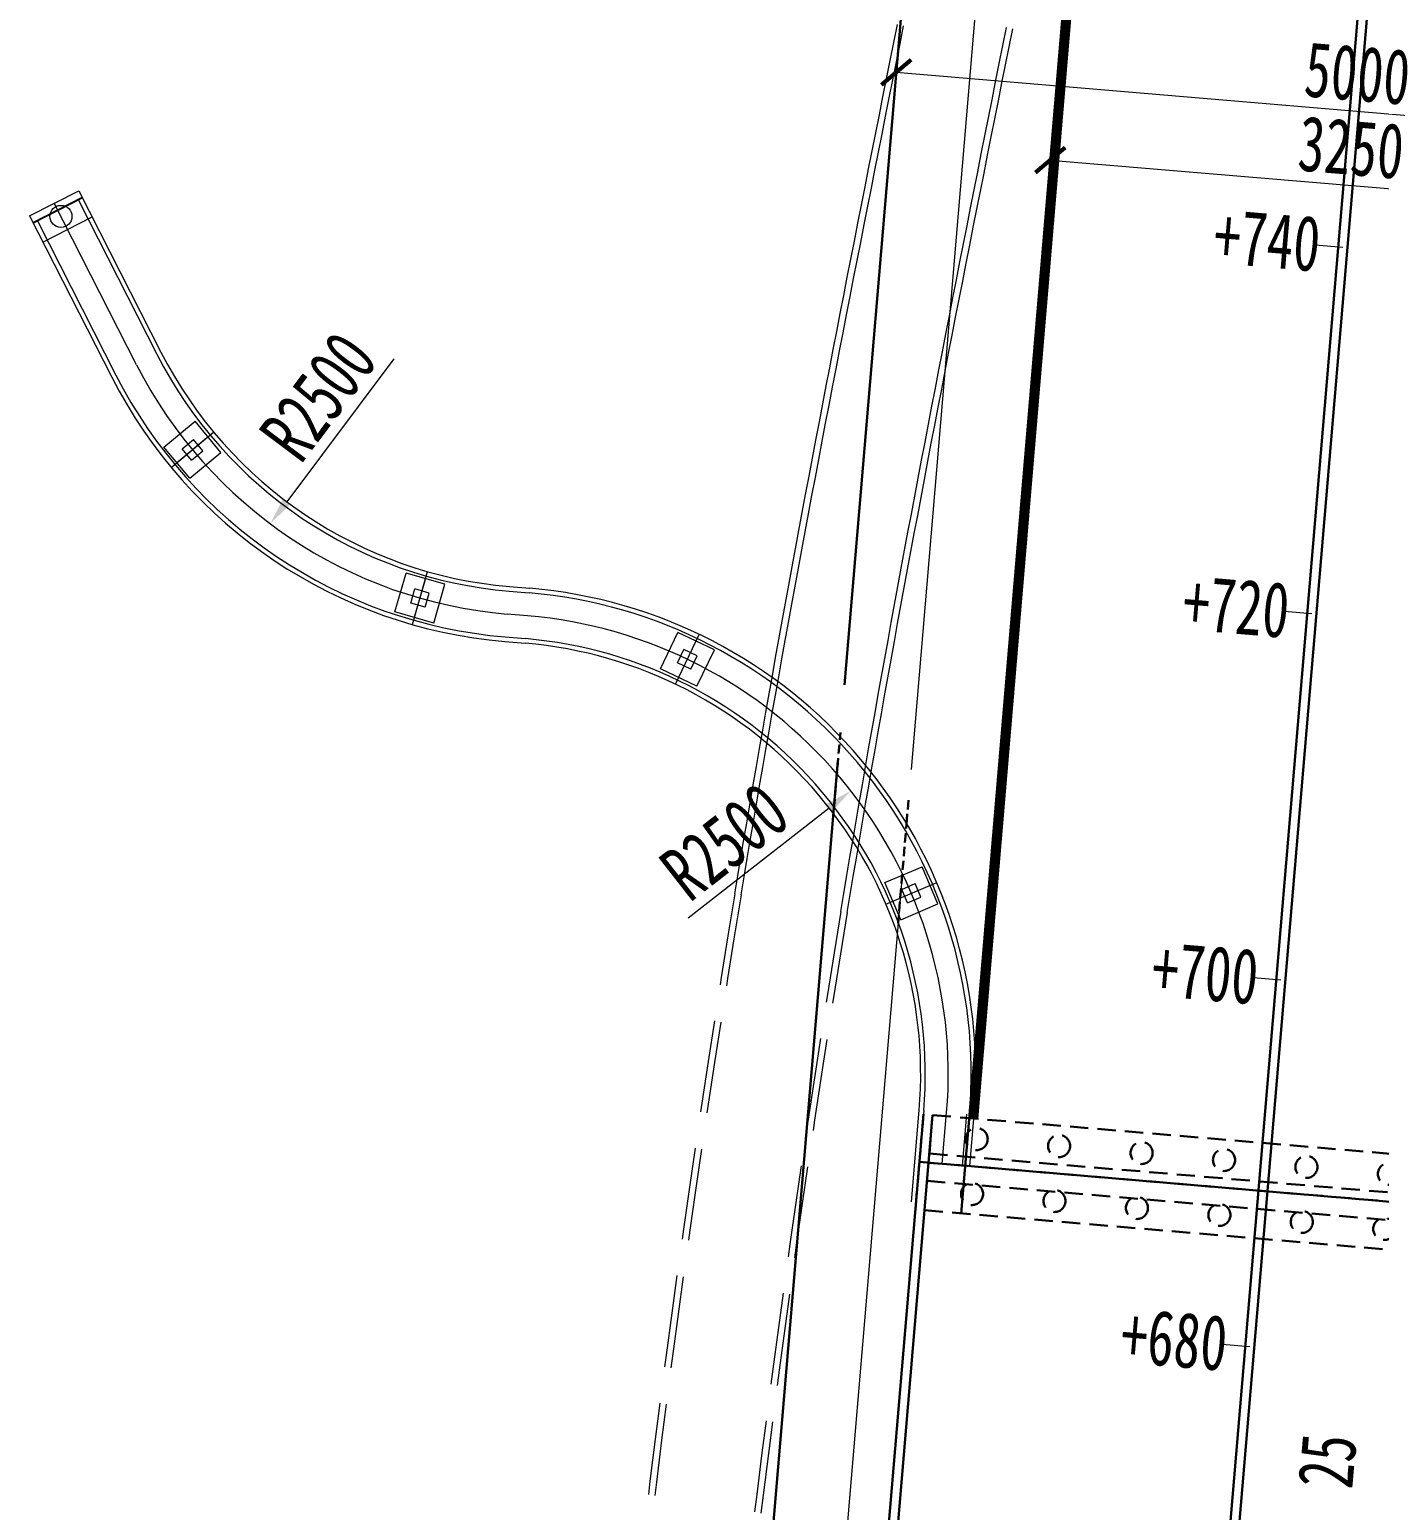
# Model space of a CAD drawing. Extents: x 0 to 531375, y 0 to 4335249.
# Drawn here: x 497963.1 to 498036.5, y 4327242.6 to 4327323.1 of the extents above; entities that cross this region are included whole.
import ezdxf

# ---------------------------------------------------------------- set-up
doc = ezdxf.new("R2010")
doc.units = 0
doc.header["$PDMODE"] = 1
for name, pattern in [('( Dashed )', [0.75, 0.5, -0.25]), ('CENTERX2', [4, 2.5, -0.5, 0.5, -0.5]), ('DASH', [0.35, 0.25, -0.1]), ('DASHED2', [9.524999999999999, 6.349999999999999, -3.174999999999999]), ('HIDDEN', [0.375, 0.25, -0.125])]:
    doc.linetypes.add(name, pattern=pattern)
doc.layers.get('0').update_dxf_attribs({"lineweight": 15})
doc.layers.get('Defpoints').update_dxf_attribs({"color": 8, "lineweight": 15})
for name, color, linetype, lineweight in [('0-挡土墙标注', 150, 'Continuous', 15), ('1_道路中线', 7, 'Continuous', 15), ('_平面辅助线', 7, 'Continuous', 15), ('中心线', 2, 'CENTERX2', 15), ('地铁', 4, 'Continuous', 15), ('坡道桥', 2, 'Continuous', 15), ('标注', 3, 'Continuous', 15), ('虚线', 6, 'HIDDEN', 15), ('道路偏置线', 3, 'Continuous', 30)]:
    doc.layers.add(name, color=color, linetype=linetype, lineweight=lineweight)
doc.styles.add('EICAD', font='仿宋_GB2312.TTF', dxfattribs={"width": 0.7070000000000001, "height": 3})
doc.styles.get("Standard").update_dxf_attribs({"font": '', "width": 0.7})
doc.styles.get('Standard').set_extended_font_data('仿宋_GB2312')
doc.dimstyles.new('ISO-25', dxfattribs={"dimscale": 0, "dimtxt": 3, "dimasz": 1.5, "dimexe": 1.25, "dimexo": 0.625, "dimtad": 1, "dimlfac": 100, "dimdsep": 46, "dimtxsty": 'Standard', "dimblk": 'ARCHTICK', "dimcen": 2.5, "dimclrd": 256, "dimclrt": 256, "dimadec": 0, "dimazin": 0, "dimtfac": 1, "dimtmove": 0, "dimatfit": 3, "dimfxl": 3.5, "dimfxlon": 1, "dimlwd": -1, "dimlwe": -1, "dimarcsym": 0})

# ---------------------------------------------------------------- blocks, each defined once
blk = doc.blocks.new('_ArchTick')
at = {"color": 0, "linetype": 'ByBlock', "const_width": 0.15}
blk.add_lwpolyline([(-0.5, -0.5), (0.5, 0.5)], dxfattribs=at)
blk = doc.blocks.new('*D23')
at = {"layer": '_平面辅助线', "color": 0}
for p, q in [((498010.2709955784, 4327321.411975394), (498010.3236833175, 4327322.034750639)), ((498060.093014947, 4327317.196956285), (498060.145702686, 4327317.819731531))]:
    blk.add_line(p, q, dxfattribs=at)
at = {"layer": '_平面辅助线'}
blk.add_line((498010.2183078398, 4327320.789200155), (498060.0403272083, 4327316.574181046), dxfattribs=at)
at = {"layer": 'Defpoints', "color": 0}
for p in [(498010.2183078395, 4327320.789200152), (498060.0403272081, 4327316.574181044), (498060.0403272083, 4327316.574181046)]:
    blk.add_point(p, dxfattribs=at)
at = {"layer": '_平面辅助线', "xscale": 1.5, "yscale": 1.5, "zscale": 1.5}
for p, rotation in [((498010.2183078398, 4327320.789200155), 175.1642046745974), ((498060.0403272083, 4327316.574181046), 355.1642046745973)]:
    blk.add_blockref('_ArchTick', p, dxfattribs=dict(at, rotation=rotation))
at = {"layer": '_平面辅助线', "insert": (498035.3023041866, 4327320.726413206), "char_height": 3, "attachment_point": 5, "rotation": 355.1642046745974}
blk.add_mtext('5000', dxfattribs=at)
blk = doc.blocks.new('桥台')
at = {"layer": '虚线', "linetype": '( Dashed )', "lineweight": 30, "ltscale": 2}
for p, q in [((-18.90245334267024, -1.010111568467919, 3.51490613e-08), (-18.46409135589563, 4.171378445857211, 1.99084972e-08)), ((18.90242317057985, 1.010114119363237, 1.96154094e-08), (-18.46409135589561, 4.171378445857206, 3.51490613e-08)), ((-18.14290196456385, 2.036703441319593, 1.96154094e-08), (-17.96587116220915, 4.129228254837276, 1.96154094e-08)), ((18.72539236822857, -1.082410694114217, 2.77105336e-08), (-18.64112215824691, 2.078853632379754, 3.51490612e-08)), ((-18.68327234918148, 1.580633439893609), (18.6832421771565, -1.580630888225431)), ((18.68324217719255, -1.580630887799325, 2.77105335e-08), (-18.68327234928293, 1.580633438694645, 3.51490613e-08)), ((18.22717217454551, -1.040260503054065, 1.96154094e-08), (18.40420297689339, 1.052264310383167, 1.96154094e-08)), ((18.46406118380525, -4.171375894961892, 1.96154094e-08), (18.90242317057985, 1.010114119363237, 1.96154094e-08)), ((18.59894179512051, -2.577071275169542, 2.77105335e-08), (-18.76757273135497, 0.5841930513244284, 3.51490613e-08)), ((18.46406118380525, -4.171375894961892, 1.96154094e-08), (-18.90245334267023, -1.010111568467919, 3.51490613e-08))]:
    blk.add_line(p, q, dxfattribs=at)
for centre, radius in [((-15.56750061405441, 2.822392874329594, 2.73822354e-08), 0.6000000000000001), ((-11.08351887082507, 2.443041155000053, 2.73822354e-08), 0.6000000000000001), ((-6.599537127602972, 2.063689435717484, 2.73822354e-08), 0.6000000000000001), ((-2.115555384497283, 1.684337716434918, 2.73822354e-08), 0.6000000000000001), ((2.368426358668676, 1.304985997110748, 2.73822354e-08), 0.6), ((6.852408101768233, 0.9256342777556908, 2.73822354e-08), 0.6), ((11.33638984498255, 0.5462825583810788, 2.73822354e-08), 0.6), ((-15.82040176027196, -0.1669282891219546, 2.73822354e-08), 0.6000000000000001), ((-11.33642001704262, -0.5462800084514957, 2.73822354e-08), 0.6000000000000001), ((15.82037158821188, 0.1669308390515556, 2.73822354e-08), 0.6), ((-6.852438273800084, -0.9256317274924833, 2.73822354e-08), 0.6000000000000001), ((-2.368456530672305, -1.304983446513913, 2.73822354e-08), 0.6000000000000001), ((2.115525212271238, -1.684335165819266, 2.73822354e-08), 0.6), ((6.599506955348702, -2.06368688543546, 2.73822354e-08), 0.6), ((11.08348869854258, -2.443038605051653, 2.73822354e-08), 0.6), ((15.56747044177191, -2.822390324381176, 2.73822354e-08), 0.6)]:
    blk.add_circle(centre, radius, dxfattribs=at)
blk = doc.blocks.new('天津2000地铁')
at = {"layer": '地铁', "linetype": 'DASH', "ltscale": 20}
for p, q in [((6.697198218898847, 85.12097927276045), (6.893320343166123, 86.10213354229927)), ((7.040421236364637, 85.05243760440499), (7.236530891910662, 86.03352946601807)), ((12.62983946007443, 84.95546514168382), (12.82592136756284, 85.93560649175198)), ((12.97305000183405, 84.88686103094369), (13.16912099148612, 85.86694778408854)), ((6.501240705663802, 84.13972026854755), (6.697198218898847, 85.12097927276045)), ((6.844477736914996, 84.07124881166965), (7.040421236364637, 85.05243760440499)), ((12.43392572720768, 83.97535389941186), (12.62983946007443, 84.95546514168382)), ((12.77714873576769, 83.90681218728422), (12.97305000183405, 84.88686103094369)), ((6.305470140418037, 83.15835210680963), (6.501240705663802, 84.13972026854755)), ((6.64872272562934, 83.08995866589247), (6.844477736914996, 84.07124881166965)), ((12.23820242745569, 82.99526834581049), (12.43392572720768, 83.97535389941186)), ((12.58143944770563, 82.92679683398454), (12.77714873576769, 83.90681218728422)), ((6.109908867452758, 82.1768703777343), (6.305470140418037, 83.15835210680963)), ((6.453178541560191, 82.10856275819242), (6.64872272562934, 83.08995866589247)), ((12.04269181785639, 82.01520407386124), (12.23820242745569, 82.99526834581049)), ((5.914579238917212, 81.19527068547904), (6.109908867452758, 82.1768703777343)), ((12.38594438979635, 81.9468105668202), (12.58143944770563, 82.92679683398454)), ((6.257867530977817, 81.12705669458954), (6.453178541560191, 82.10856275819242)), ((11.84741615387611, 81.03515669237821), (12.04269181785639, 82.01520407386124)), ((12.19068581220926, 80.96684899460524), (12.38594438979635, 81.9468105668202)), ((5.719503615051508, 80.2135486518964), (5.914579238917212, 81.19527068547904)), ((6.062812047719488, 80.1454360978678), (6.257867530977817, 81.12705669458954)), ((11.65239768981701, 80.05512182507663), (11.84741615387611, 81.03515669237821)), ((11.99568596342578, 79.98690774105489), (12.19068581220926, 80.96684899460524)), ((5.524704364186618, 79.23169991374016), (5.719503615051508, 80.2135486518964)), ((5.868034453247672, 79.16369660571218), (6.062812047719488, 80.1454360978678)), ((11.45765867910813, 79.07509511336684), (11.65239768981701, 80.05512182507663)), ((11.8009670904139, 79.0069824513048), (11.99568596342578, 79.98690774105489)), ((5.33020386355929, 78.2497201282531), (5.524704364186618, 79.23169991374016)), ((5.673557117290328, 78.1818338772282), (5.868034453247672, 79.16369660571218)), ((11.26322137459647, 78.09507221728562), (11.45765867910813, 79.07509511336684)), ((11.6065514391521, 78.02706878539175), (11.8009670904139, 79.0069824513048)), ((5.13602449913742, 77.26760497223586), (5.33020386355929, 78.2497201282531)), ((5.479402417840902, 77.19984359014781), (5.673557117290328, 78.1818338772282)), ((11.06910802895436, 77.11504881922157), (11.26322137459647, 78.09507221728562)), ((11.41246125480393, 77.04716242663562), (11.6065514391521, 78.02706878539175)), ((4.942188666027503, 76.28535014390945), (5.13602449913742, 77.26760497223586)), ((5.285592741507571, 76.21772144548595), (5.479402417840902, 77.19984359014781)), ((10.87534089456312, 76.13502062112094), (11.06910802895436, 77.11504881922157)), ((11.21871878189267, 76.0672590797767), (11.41246125480393, 77.04716242663562)), ((4.748718768998514, 75.30295136664063), (4.942188666027503, 76.28535014390945)), ((5.092150484037119, 75.23546316754073), (5.285592741507571, 76.21772144548595)), ((10.68194222438615, 75.15498335007578), (10.87534089456312, 76.13502062112094)), ((11.02534626476699, 75.08735447283834), (11.21871878189267, 76.0672590797767)), ((4.555637222423683, 74.3204043880105), (4.748718768998514, 75.30295136664063)), ((4.899098050198517, 74.25306450575592), (5.092150484037119, 75.23546316754073)), ((10.48893427179428, 74.17493275832383), (10.68194222438615, 75.15498335007578)), ((10.83236594783375, 74.10744436085223), (11.02534626476699, 75.08735447283834)), ((4.362966450862586, 73.33770498074591), (4.555637222423683, 74.3204043880105)), ((4.706457854423205, 73.27052123472093), (4.899098050198517, 74.25306450575592)), ((10.29633929114789, 73.19486462511122), (10.48893427179428, 74.17493275832383)), ((10.63980007579084, 73.12752452213317), (10.83236594783375, 74.10744436085223)), ((4.170728889119345, 72.35484894737601), (4.362966450862586, 73.33770498074591)), ((4.514252320805098, 72.28782916069032), (4.706457854423205, 73.27052123472093)), ((10.10417953768046, 72.2147747548297), (10.29633929114789, 73.19486462511122)), ((10.44767089380184, 72.14759076666087), (10.63980007579084, 73.12752452213317)), ((3.978946982591878, 71.37183212023227), (4.170728889119345, 72.35484894737601)), ((4.322503883566241, 71.30498411599545), (4.514252320805098, 72.28782916069032)), ((9.912477268313523, 71.23465898633003), (10.10417953768046, 72.2147747548297)), ((10.25600064807804, 71.16763893328607), (10.44767089380184, 72.14759076666087)), ((3.787643187446518, 70.38865036144851), (3.978946982591878, 71.37183212023227)), ((4.131234987347852, 70.32198196556418), (4.322503883566241, 71.30498411599545)), ((9.721254741423765, 70.2545131854713), (9.912477268313523, 71.23465898633003)), ((10.06481158582028, 70.18766488973051), (10.25600064807804, 71.16763893328607)), ((3.596839971200096, 69.40529956668615), (3.787643187446518, 70.38865036144851)), ((3.940468087152111, 69.33881860785186), (4.131234987347852, 70.32198196556418)), ((9.530534217366947, 69.27433325257152), (9.721254741423765, 70.2545131854713)), ((9.874125955742784, 69.20766454003751), (10.06481158582028, 70.18766488973051)), ((3.406559812661726, 68.42177566513419), (3.596839971200096, 69.40529956668615)), ((3.750225649098865, 68.35548997391015), (3.940468087152111, 69.33881860785186)), ((9.340337958710732, 68.29411512333901), (9.530534217366947, 69.27433325257152)), ((9.683966008131392, 68.22763381991535), (9.874125955742784, 69.20766454003751)), ((3.216825202223844, 67.43807462230325), (3.406559812661726, 68.42177566513419)), ((3.560530150309205, 67.37199203297496), (3.750225649098865, 68.35548997391015)), ((9.150688230583908, 67.31385476607831), (9.340337958710732, 68.29411512333901)), ((9.494353995251004, 67.24756870232522), (9.683966008131392, 68.22763381991535)), ((3.02765864226967, 66.45419244188815), (3.216825202223844, 67.43807462230325)), ((3.371404079196509, 66.38832078874111), (3.560530150309205, 67.37199203297496)), ((8.96160730055999, 66.33354818914086), (9.150688230583908, 67.31385476607831)), ((9.305312171461992, 66.26746519748122), (9.494353995251004, 67.24756870232522)), ((2.839082647347821, 65.47012516390532), (3.02765864226967, 66.45419244188815)), ((3.182869935932103, 65.40447228681296), (3.371404079196509, 66.38832078874111)), ((8.773117439472117, 65.35319143813102), (8.96160730055999, 66.33354818914086)), ((9.116862793685867, 65.28731935378164), (9.305312171461992, 66.26746519748122)), ((2.651119744346942, 64.485868871212), (2.839082647347821, 65.47012516390532)), ((2.994950232561676, 64.4204426119104), (3.182869935932103, 65.40447228681296)), ((8.585240921122022, 64.37278059963137), (8.773117439472117, 65.35319143813102)), ((8.929028121347072, 64.30712725967167), (9.116862793685867, 65.28731935378164)), ((2.463792472844943, 63.50141968671232), (2.651119744346942, 64.485868871212)), ((2.807667493121698, 63.43622788973153), (2.994950232561676, 64.4204426119104)), ((8.398000022920312, 63.39231180213392), (8.585240921122022, 64.37278059963137)), ((8.741830416896846, 63.32688504736871), (8.929028121347072, 64.30712725967167)), ((2.277123385341838, 62.51677377894521), (2.463792472844943, 63.50141968671232)), ((2.62104425416328, 62.4518242906779), (2.807667493121698, 63.43622788973153)), ((8.211417025886476, 62.41178121604026), (8.398000022920312, 63.39231180213392)), ((8.555291945871431, 62.34658889006823), (8.741830416896846, 63.32688504736871)), ((2.091135047434363, 61.53192736022174), (2.277123385341838, 62.51677377894521)), ((2.435103064635768, 61.46722803171724), (2.62104425416328, 62.4518242906779)), ((8.025514214939902, 61.43118505831807), (8.211417025886476, 62.41178121604026)), ((8.369434977241326, 61.36623500660062), (8.555291945871431, 62.34658889006823)), ((1.905850038048811, 60.54687668941914), (2.091135047434363, 61.53192736022174)), ((2.24986648641061, 60.48243537265808), (2.435103064635768, 61.46722803171724)), ((7.840313879190943, 60.45051959250122), (8.025514214939902, 61.43118505831807)), ((8.184281783585902, 60.38581966329366), (8.369434977241326, 61.36623500660062)), ((1.721290949673857, 59.56161807291209), (1.905850038048811, 60.54687668941914)), ((2.065357094455976, 59.49744262546301), (2.24986648641061, 60.48243537265808)), ((7.655838312057313, 59.46978112775832), (7.840313879190943, 60.45051959250122)), ((7.999854641151613, 59.4053391739726), (8.184281783585902, 60.38581966329366)), ((1.537480388593394, 58.57614786736668), (1.721290949673857, 59.56161807291209)), ((1.881597476778551, 58.5122461495921), (2.065357094455976, 59.49744262546301)), ((7.472109811555128, 58.48896602354943), (7.655838312057313, 59.46978112775832)), ((7.816175830492284, 58.4247899018228), (7.999854641151613, 59.4053391739726)), ((1.354440975119359, 57.59046248253435), (1.537480388593394, 58.57614786736668)), ((1.698610235005617, 57.52684235572814), (1.881597476778551, 58.5122461495921)), ((7.289150680589954, 57.50807069242), (7.472109811555128, 58.48896602354943)), ((7.633267636178062, 57.44416826032103), (7.816175830492284, 58.4247899018228)), ((1.172195343708153, 56.60455837845802), (1.354440975119359, 57.59046248253435)), ((1.516417984443251, 56.54122770950197), (1.698610235005617, 57.52684235572814)), ((7.10698322689859, 56.52709159627557), (7.289150680589954, 57.50807069242)), ((7.451152347377501, 56.46347071509808), (7.633267636178062, 57.44416826032103)), ((0.990766143251676, 55.61843206919729), (1.172195343708153, 56.60455837845802)), ((1.335043354134541, 55.55539872869849), (1.516417984443251, 56.54122770950197)), ((6.925629763572942, 55.54602525290102), (7.10698322689859, 56.52709159627557)), ((7.269852257915772, 55.4826937885955), (7.451152347377501, 56.46347071509808)), ((0.8101760371937416, 54.6320801274851), (0.990766143251676, 55.61843206919729)), ((1.154508987267035, 54.56935198791324), (1.335043354134541, 55.55539872869849)), ((6.745112608943599, 54.56486823502928), (6.925629763572942, 55.54602525290102)), ((7.08938966639107, 54.50183405540883), (7.269852257915772, 55.4826937885955)), ((0.630447703821119, 53.64549918100237), (0.8101760371937416, 54.6320801274851)), ((0.9748375411727463, 53.58308411948382), (1.154508987267035, 54.56935198791324)), ((6.565454087045508, 53.58361717127263), (6.745112608943599, 54.56486823502928)), ((6.909786876407452, 53.52088814973831), (7.08938966639107, 54.50183405540883)), ((0.4516038363217377, 52.65868591703474), (0.630447703821119, 53.64549918100237)), ((0.7960516877938062, 52.59659181442112), (0.9748375411727463, 53.58308411948382)), ((6.386676527501549, 52.60226875077932), (6.565454087045508, 53.58361717127263)), ((6.731066196924075, 52.53985276259483), (6.909786876407452, 53.52088814973831)), ((0.2736671430175193, 51.67163708619773), (0.4516038363217377, 52.65868591703474)), ((0.6181741133914329, 51.60987182520329), (0.7960516877938062, 52.59659181442112)), ((6.208802266104612, 51.62081972137094), (6.386676527501549, 52.60226875077932)), ((6.553249942138791, 51.55872464552522), (6.731066196924075, 52.53985276259483)), ((0.0966603475972079, 50.68434949591756), (0.2736671430175193, 51.67163708619773)), ((0.4412275191862137, 50.62292096670717), (0.6181741133914329, 51.60987182520329)), ((6.031853644468355, 50.63926689326763), (6.208802266104612, 51.62081972137094)), ((6.376360431953797, 50.57750061340629), (6.553249942138791, 51.55872464552522)), ((-0.0793938110000454, 49.69682002346963), (0.0966603475972079, 50.68434949591756)), ((0.2652345224632882, 49.63573555834591), (0.4412275191862137, 50.62292096670717)), ((5.855853010667487, 49.65760713815689), (6.031853644468355, 50.63926689326763)), ((6.200419991801027, 49.59617754071951), (6.376360431953797, 50.57750061340629)), ((-0.2541975086205639, 48.71060679014771), (-0.0793938110000454, 49.69682002346963)), ((0.0904620612272993, 48.64969855640082), (0.2652345224632882, 49.63573555834591)), ((5.680853209458292, 48.6760094165802), (5.855853010667487, 49.65760713815689)), ((6.025450953166, 48.61475236993283), (6.200419991801027, 49.59617754071951)), ((-0.4282736691529863, 47.72261942271143), (-0.2541975086205639, 48.71060679014771)), ((-0.0835512969060801, 47.66206763032822), (0.0904620612272993, 48.64969855640082)), ((5.506541014241519, 47.69256915803999), (5.680853209458292, 48.6760094165802)), ((5.85120058414759, 47.6316609242931), (6.025450953166, 48.61475236993283)), ((-0.6013289940892719, 46.73438119329511), (-0.4282736691529863, 47.72261942271143)), ((-0.2565428200177848, 46.67419374361634), (-0.0835512969060801, 47.66206763032822)), ((5.333514550235122, 46.7105394527316), (5.506541014241519, 47.69256915803999)), ((5.67823692242382, 46.64998766034841), (5.85120058414759, 47.6316609242931)), ((-0.7733406768529676, 45.74588928557932), (-0.6013289940892719, 46.73438119329511)), ((5.16152563173091, 45.72839097306132), (5.333514550235122, 46.7105394527316)), ((-0.428489726560656, 45.68607408273964), (-0.2565428200177848, 46.67419374361634)), ((5.506311805744189, 45.66820352338254), (5.67823692242382, 46.64998766034841)), ((-0.9442859058617614, 44.75714089069515), (-0.7733406768529676, 45.74588928557932)), ((-0.599369230272714, 44.69770584348589), (-0.428489726560656, 45.68607408273964)), ((4.990596635849215, 44.74612089432775), (5.16152563173091, 45.72839097306132)), ((5.335447586141526, 44.68630569055676), (5.506311805744189, 45.66820352338254)), ((-1.114141847821883, 43.76813330408185), (-0.9442859058617614, 44.75714089069515)), ((-0.7691585238790141, 43.7090863250196), (-0.599369230272714, 44.69770584348589)), ((4.820749957521911, 43.76372652407735), (4.990596635849215, 44.74612089432775)), ((5.165666633110959, 43.70429147593678), (5.335447586141526, 44.68630569055676)), ((-1.282885656575672, 42.77886387519538), (-1.114141847821883, 43.76813330408185)), ((-0.9378347877645864, 42.72021288145333), (-0.7691585238790141, 43.7090863250196)), ((4.652007993485311, 42.78120521362871), (4.820749957521911, 43.76372652407735)), ((4.99699131748639, 42.72215823456646), (5.165666633110959, 43.70429147593678)), ((-1.45049446215853, 41.78933007456362), (-1.282885656575672, 42.77886387519538)), ((-1.105375179089605, 41.73108298610896), (-0.9378347877645864, 42.72021288145333)), ((4.484393151418772, 41.79855441115797), (4.652007993485311, 42.78120521362871)), ((4.829444020171648, 41.73990341741592), (4.99699131748639, 42.72215823456646)), ((-1.616945389192551, 40.799529382959), (-1.45049446215853, 41.78933007456362)), ((-1.271756850124802, 40.74169412627815), (-1.105375179089605, 41.73108298610896)), ((4.317927838652394, 40.81577159650623), (4.484393151418772, 41.79855441115797)), ((4.663047121721318, 40.75752450898289), (4.829444020171648, 41.73990341741592)), ((-1.782215531391557, 39.8094594469294), (-1.616945389192551, 40.799529382959)), ((-1.43695690552704, 39.75204405374825), (-1.271756850124802, 40.74169412627815)), ((4.152634481375571, 39.83285439573228), (4.317927838652394, 40.81577159650623)), ((4.49782302044332, 39.77501913905144), (4.663047121721318, 40.75752450898289)), ((-1.946279464405961, 38.81912942882627), (-1.782215531391557, 39.8094594469294)), ((-1.600950215302873, 38.76214074809104), (-1.43695690552704, 39.75204405374825)), ((3.988535516022238, 38.84980053082109), (4.152634481375571, 39.83285439573228)), ((4.33379410742782, 38.79238492995501), (4.49782302044332, 39.77501913905144)), ((3.825651182967703, 37.86659774836153), (3.988535516022238, 38.84980053082109)), ((4.170980293012689, 37.80960822477937), (4.33379410742782, 38.79238492995501))]:
    blk.add_line(p, q, dxfattribs=at)
for centre, radius, start, end in [((790.4777046703772, -91.9522936164985), 803.141915054458, 170.629103982159, 173.2609874675508), ((790.4730266180349, -91.95163306280213), 802.7871918761932, 170.6290961338968, 173.2609796192866), ((790.3993704054661, -91.94123254907758), 797.2128251464867, 170.6289721275186, 173.2608556129032), ((790.3946739374377, -91.94056938995888), 796.858083374285, 170.6289641928185, 173.2608476782035)]:
    blk.add_arc(centre, radius, start, end, dxfattribs=at)
blk = doc.blocks.new('左坡道')
at = {"layer": '坡道桥', "color": 2}
for p, q in [((-29.29985274124192, 22.04278990998864, -2.4765655e-09), (-26.62673503358383, 23.40456879045814, -2.4765655e-09)), ((-29.11828222381883, 21.68637421540916, -2.4765655e-09), (-26.44516451616073, 23.04815309587866, -2.4765655e-09)), ((-29.10012517205905, 21.65073264576495, -2.4765655e-09), (-26.42700746440096, 23.01251152623445, -2.4765655e-09)), ((-23.49133162677754, 13.94539551716298), (-27.9632938868599, 22.72367934975773)), ((-28.57357067160774, 20.61712713260204, -2.4765655e-09), (-25.90045296394965, 21.97890601307154, -2.4765655e-09)), ((-21.60102490475401, 8.362094306387007, -2.4765655e-09), (-19.29321273276582, 10.27886319626122, -2.4765655e-09)), ((-21.21638954244554, 8.681555788964031, -2.4765655e-09), (-19.67784809414297, 9.959401716478167, -2.4765655e-09)), ((-8.480153036653062, -0.1912003960460424, -2.4765655e-09), (-7.657722585659939, 2.69386600703001, -2.4765655e-09)), ((-8.343081294791773, 0.2896440047770738, -2.4765655e-09), (-7.794794327346607, 2.213021608069539, -2.4765655e-09)), ((-2.229135615052655, 0.2900123717263341), (-3.3228602730087, 0.3825431521981954)), ((5.825689301942475, -3.431920926086603, -2.4765655e-09), (7.123008596361613, -0.7269324511289597, -2.4765655e-09)), ((17.27520829060813, -15.39181587286293), (20.03416830638889, -14.21362249646336))]:
    blk.add_line(p, q, dxfattribs=at)
at = {"layer": '坡道桥'}
for p, q in [((-26.62673503340921, 23.40456879138947), (-22.15477277385071, 14.62628495600074)), ((-26.64976727357134, 22.89902995247394), (-22.37753258290468, 14.51280338317156)), ((-29.29985274112551, 22.04278990998864), (-24.82789048273116, 13.26450608111918)), ((-28.87736536347075, 21.76421421859414), (-24.6051306736772, 13.37798765394836)), ((-21.99613187974319, 9.463861284777524, -2.4765655e-09), (-20.30373628716916, 10.86949180345982, -2.4765655e-09)), ((-18.89810575637966, 9.17709622066468, -2.4765655e-09), (-20.30373628716916, 10.86949180345982, -2.4765655e-09)), ((-21.01039629569277, 9.372617854736744, -2.4765655e-09), (-20.39497971627861, 9.883756225928664, -2.4765655e-09)), ((-19.8838413413614, 9.268339649774132, -2.4765655e-09), (-20.39497971581295, 9.883756225928664, -2.4765655e-09)), ((-20.59050135035068, 7.771465700119733, -2.4765655e-09), (-21.99613187974319, 9.463861284777524, -2.4765655e-09)), ((-20.49925792170689, 8.757201277650893, -2.4765655e-09), (-21.01039629569277, 9.372617854736744, -2.4765655e-09)), ((-20.59050135035068, 7.771465700119733, -2.4765655e-09), (-18.89810575637966, 9.17709622066468, -2.4765655e-09)), ((-20.49925792124122, 8.757201277650893, -2.4765655e-09), (-19.8838413413614, 9.268339649774132, -2.4765655e-09)), ((-9.428353326162323, 0.4950329503044486, -2.4765655e-09), (-8.82523766212398, 2.610748312436044, -2.4765655e-09)), ((-6.709522295335772, 2.007632662542164, -2.4765655e-09), (-8.825237661949357, 2.610748312436044, -2.4765655e-09)), ((-8.563270725717302, 0.9763146759942172, -2.4765655e-09), (-8.343955938820729, 1.745665717869997, -2.4765655e-09)), ((-7.574604896421077, 1.526350935921072, -2.4765655e-09), (-8.343955938646102, 1.745665717869997, -2.4765655e-09)), ((-7.312637959781567, -0.1080827014520764, -2.4765655e-09), (-6.709522295393982, 2.007632662542164, -2.4765655e-09)), ((-3.217484795546623, 1.628093637526035), (-2.123760136601049, 1.535562856122851)), ((-3.196409699972719, 1.877203734591603), (-2.102685040968935, 1.784672954119741)), ((-7.793919683434068, 0.7569998931139708, -2.4765655e-09), (-8.563270725950133, 0.9763146759942172, -2.4765655e-09)), ((-7.793919683259447, 0.7569998931139708, -2.4765655e-09), (-7.574604896071832, 1.526350935921072, -2.4765655e-09)), ((-7.312637960130813, -0.1080827014520764, -2.4765655e-09), (-9.428353326162323, 0.4950329503044486, -2.4765655e-09)), ((5.00683609774569, -2.595572060905396, -2.4765655e-09), (5.958203580114058, -0.6119138468056918, -2.4765655e-09)), ((7.941861801547929, -1.563281315378844, -2.4765655e-09), (5.958203580346888, -0.6119138468056918, -2.4765655e-09)), ((-3.449310846452135, -1.112117428332567), (-2.355586187564767, -1.204648209735751)), ((-3.428235750994645, -0.8630073312669992), (-2.334511092107277, -0.9555381117388606)), ((5.940707912202924, -2.267115915194153, -2.4765655e-09), (6.286659724079072, -1.545785655267536, -2.4765655e-09)), ((7.007989986275788, -1.89173746202141, -2.4765655e-09), (6.286659724253695, -1.545785655267536, -2.4765655e-09)), ((6.990494318364652, -3.546939531341195, -2.4765655e-09), (7.941861801489721, -1.563281315378844, -2.4765655e-09)), ((6.662038174166808, -2.61306772287935, -2.4765655e-09), (5.940707911970093, -2.267115915194153, -2.4765655e-09)), ((6.662038174341433, -2.61306772287935, -2.4765655e-09), (7.007989986625033, -1.89173746202141, -2.4765655e-09)), ((6.990494318015407, -3.546939531341195, -2.4765655e-09), (5.00683609774569, -2.595572060905396, -2.4765655e-09)), ((17.21106539154425, -14.22310474794358), (19.23430273635313, -13.35909627191722)), ((20.0983112049289, -15.38233362045139, -2.4765655e-09), (19.23430273652775, -13.35909627191722, -2.4765655e-09)), ((18.0750738598872, -16.24634209647775), (17.21106539177708, -14.22310474794358, -2.5356846e-09)), ((18.12973451428115, -14.59195029828697), (18.865457184962, -14.27776539791375, 2.3110037e-09)), ((19.17964208242483, -15.01348807010799, -2.4765655e-09), (18.86545718484558, -14.27776539791375, -2.4765655e-09)), ((18.44391941162757, -15.32767297048122, -2.4765655e-09), (18.12973451416474, -14.59195029828697, -3.8123697e-09)), ((18.44391941139474, -15.32767297048122), (19.17964208225021, -15.01348807010799)), ((18.07507386000361, -16.24634209647775), (20.09831120504532, -15.38233362045139)), ((18.65818006097106, -31.58425637613982), (19.07970393460709, -26.60205629002303)), ((19.32881403138162, -26.62313138507307), (19.09277296107029, -29.4131644750014)), ((21.43439516372746, -29.61127416323871, -2.4765655e-09), (21.67043924197788, -26.82135192863643, -2.4765655e-09)), ((21.819914999709, -26.8338823420927), (21.58387392957229, -29.62391543015838)), ((21.83298402628861, -29.64499052613973), (22.06902509636711, -26.85495743807405))]:
    blk.add_line(p, q, dxfattribs=at)
at = {"layer": '坡道桥', "color": 4}
blk.add_line((20.33831114642089, -29.51853891089559), (20.57435522467131, -26.72861667629331), dxfattribs=at)
at = {"layer": '坡道桥'}
blk.add_circle((-27.60015285317786, 22.01084796153009, -2.4765655e-09), 0.6, dxfattribs=at)
for centre, radius, start, end in [((-1.215350719168782, 25.29355283547193), 23.75, 206.995871420546, 265.1642047904461), ((-1.215350719168782, 25.29355283547193), 23.5, 206.995871420546, 265.1642047904461), ((-1.215350719168782, 25.29355283547193), 26.5, 206.995871420546, 265.1642047904461), ((-1.215350719168782, 25.29355283547193), 26.25, 206.995871420546, 265.1642047904461), ((-4.336645168659742, -24.62099731247872), 26.5, 355.1642047879664, 85.16420479044609), ((-4.336645168659742, -24.62099731247872), 26.25, 355.1642047879664, 85.16420479044609), ((-4.336645168659742, -24.62099731247872), 23.5, 355.1642047879664, 85.16420479044609), ((-4.336645168659742, -24.62099731247872), 23.75, 355.1642047879664, 85.16420479044609)]:
    blk.add_arc(centre, radius, start, end, dxfattribs=at)
at = {"layer": '坡道桥', "color": 2}
for centre, start, end in [((-1.21535071771359, 25.29355283640325), 206.9958712966893, 265.1642046708114), ((-4.336645169067197, -24.62099731247872), 355.1639521319368, 85.16420467413472)]:
    blk.add_arc(centre, 25, start, end, dxfattribs=at)
blk = doc.blocks.new('*D51')
blk.add_line((497982.9005810126, 4327305.212749576), (497977.0684977621, 4327297.437149858))
blk.add_solid([(497976.8685024965, 4327297.58715617), (497977.2684930278, 4327297.287143546), (497976.1684598888, 4327296.237178264)])
at = {"layer": 'Defpoints', "color": 0}
for p in [(497991.1690911117, 4327316.236704832), (497976.1684598888, 4327296.237178264)]:
    blk.add_point(p, dxfattribs=at)
at = {"insert": (497978.7929755622, 4327303.156203542), "char_height": 3, "attachment_point": 5, "rotation": 53.12829401290786}
blk.add_mtext('R2500', dxfattribs=at)
blk = doc.blocks.new('*D52')
blk.add_line((497998.9071977733, 4327274.805624268), (498006.5667314241, 4327280.789326323))
blk.add_solid([(498006.7206375054, 4327280.592316379), (498006.4128253429, 4327280.986336268), (498007.74879109, 4327281.71276281)])
at = {"layer": 'Defpoints', "color": 0}
for p in [(498007.74879109, 4327281.71276281), (497988.0477966589, 4327266.322154685)]:
    blk.add_point(p, dxfattribs=at)
at = {"insert": (498000.8826570124, 4327278.952835973), "char_height": 3, "attachment_point": 5, "rotation": 37.997298871921544}
blk.add_mtext('R2500', dxfattribs=at)
blk = doc.blocks.new('*D66')
at = {"layer": '_平面辅助线', "color": 0}
for p, q in [((498018.6486791662, 4327316.641680046), (498018.7013669055, 4327317.264455293)), ((498051.0329917555, 4327313.901917625), (498051.0856794948, 4327314.524692873))]:
    blk.add_line(p, q, dxfattribs=at)
at = {"layer": '_平面辅助线'}
blk.add_line((498018.5959914278, 4327316.018904809), (498050.9803040171, 4327313.279142388), dxfattribs=at)
at = {"layer": 'Defpoints', "color": 0}
for p in [(498018.5959914274, 4327316.018904804), (498050.9803040167, 4327313.279142383), (498050.9803040171, 4327313.279142388)]:
    blk.add_point(p, dxfattribs=at)
at = {"layer": '_平面辅助线', "xscale": 1.5, "yscale": 1.5, "zscale": 1.5}
for p, rotation in [((498018.5959914278, 4327316.018904809), 175.1642046743927), ((498050.9803040171, 4327313.279142388), 355.1642046743926)]:
    blk.add_blockref('_ArchTick', p, dxfattribs=dict(at, rotation=rotation))
at = {"layer": '_平面辅助线', "insert": (498034.961134385, 4327316.693746204), "char_height": 3, "attachment_point": 5, "rotation": 355.1642046743927}
blk.add_mtext('3250', dxfattribs=at)

msp = doc.modelspace()

# ---------------------------------------------------------------- linework, layer by layer
at = {"layer": '0-挡土墙标注', "linetype": 'DASHED2', "ltscale": 0.2, "const_width": 0.5, "elevation": 2.4765655e-09, "flags": 128}
msp.add_lwpolyline([(498014.4315635761, 4327263.889333148), (498027.8127074663, 4327422.170866959)], dxfattribs=at)
at = {"layer": '1_道路中线', "color": 3, "linetype": 'Continuous', "extrusion": (-0.08430038206289742, -0.9964403873709906, 0)}
for points, elevation in [([(131467.6990070849, 0), (131466.1990070849, 0)], -4353892.212997267), ([(131467.6990070833, 0), (131466.1990070832, 0)], -4353872.212997268), ([(131467.6990070815, 0), (131466.1990070815, 0)], -4353852.212997266), ([(131467.6990070798, 0), (131466.1990070798, 0)], -4353832.212997267)]:
    msp.add_lwpolyline(points, dxfattribs=dict(at, elevation=elevation))
at = {"layer": '_平面辅助线', "color": 3, "ltscale": 5}
for points in [[(498024.0538147663, 4327436.87714224), (498011.0251818334, 4327282.877175512)], [(498010.5363399633, 4327277.099007374), (498001.9237863242, 4327175.297614955)]]:
    msp.add_lwpolyline(points, dxfattribs=at)
at = {"layer": '中心线', "color": 2}
msp.add_line((498011.4772147905, 4327261.529987528), (498048.8437293168, 4327258.368723195), dxfattribs=at)
at = {"layer": '道路偏置线', "color": 40}
for points in [[(497977.899203888, 4326645.180632234), (498045.0713045867, 4327439.162727347)], [(497978.397424082, 4326645.138482044), (498045.5695247804, 4327439.120577157)]]:
    msp.add_lwpolyline(points, dxfattribs=at)
at = {"layer": '道路偏置线', "color": 1}
for points in [[(498013.7491347651, 4327258.728491561), (498028.7869066064, 4327436.476715425)], [(498007.4005411586, 4327287.482868066), (498019.9259288729, 4327435.534417383)], [(497997.9584080794, 4327175.875749532), (498007.0500270919, 4327283.339750755)], [(498007.2621956827, 4327211.707968157), (498011.6963957838, 4327264.120732531)], [(498007.7604158764, 4327211.665817967), (498012.1946159774, 4327264.07858234)]]:
    msp.add_lwpolyline(points, dxfattribs=at)
at = {"layer": '道路偏置线', "color": 1, "linetype": '( Dashed )', "elevation": -2.4765655e-09}
msp.add_lwpolyline([(498006.8308460987, 4327280.749005752), (498007.1813601654, 4327284.892123063)], dxfattribs=at)
at = {"layer": '道路偏置线', "linetype": '( Dashed )', "elevation": -2.4765655e-09}
for points in [[(498010.8832997214, 4327281.200112338), (498010.7947162817, 4327280.153045706)], [(498010.7947162817, 4327280.153045706), (498010.3171589701, 4327274.50826237)]]:
    msp.add_lwpolyline(points, dxfattribs=at)

# ---------------------------------------------------------------- block references
at = {"layer": '地铁', "color": 1}
msp.add_blockref('天津2000地铁', (498003.3843082828, 4327237.285216006), dxfattribs=at)
at = {"layer": '坡道桥'}
msp.add_blockref('左坡道', (497992.3844418292, 4327290.943151998, 3.7192609e-09), dxfattribs=at)
at = {"layer": '标注', "color": 7, "linetype": 'Continuous'}
msp.add_blockref('桥台', (498030.1604720537, 4327259.949355361, -3.14297974e-08), dxfattribs=at)

# ---------------------------------------------------------------- texts
at = {"layer": '1_道路中线', "color": 3, "style": 'EICAD', "width": 0.7070000000000001}
msp.add_text('25', height=3, rotation=85, dxfattribs=at).set_placement((498035.0105126071, 4327243.687646977, -1.287435e-09))
at = {"layer": '1_道路中线', "color": 3, "linetype": 'Continuous', "char_height": 3, "width": 7.073821621621621, "attachment_point": 1, "rotation": 355.16420467614836, "style": 'EICAD'}
for s, insert in [('\\f仿宋_GB2312|b0|i0|c134|p49;\\W0.7070000000;\\T1.0000000000;\\o\\l+740', (498027.6449132173, 4327313.424742568)), ('\\f仿宋_GB2312|b0|i0|c134|p49;\\W0.7070000000;\\T1.0000000000;\\o\\l+720', (498025.9589055743, 4327293.495934822)), ('\\f仿宋_GB2312|b0|i0|c134|p49;\\W0.7070000000;\\T1.0000000000;\\o\\l+700', (498024.2728979313, 4327273.567127073)), ('\\f仿宋_GB2312|b0|i0|c134|p49;\\W0.7070000000;\\T1.0000000000;\\o\\l+680', (498022.5868902885, 4327253.638319327))]:
    msp.add_mtext(s, dxfattribs=dict(at, insert=insert))

# ---------------------------------------------------------------- dimensions: what is measured, and where the dimension line sits
for center, mpoint, picture, middle in [((497991.1690911117, 4327316.236704832, 3.7192609e-09), (497976.1684598888, 4327296.237178264, 3.7192609e-09), '*D51', (497980.4345583241, 4327301.924935514)), ((497988.0477966589, 4327266.322154685, 3.7192609e-09), (498007.74879109, 4327281.71276281, 3.7192609e-09), '*D52', (498002.1459347658, 4327277.335757052))]:
    dim = msp.add_radius_dim(center=center, mpoint=mpoint, dimstyle='ISO-25', override={"dimscale": 1, "dimsah": 1})
    dim.commit()
    dim.dimension.update_dxf_attribs({"geometry": picture, "text_midpoint": middle, "dimtype": 164})
at = {"layer": '_平面辅助线'}
for p1, p2, distance, picture, middle in [((498010.2183078395, 4327320.789200152), (498060.0403272081, 4327316.574181044), 2.7987431394333785e-09, '*D23', (498035.3023041866, 4327320.726413206)), ((498018.5959914274, 4327316.018904804), (498050.9803040167, 4327313.279142383), 5.6023933526375224e-09, '*D66', (498034.961134385, 4327316.693746204, -3.1241847e-09))]:
    dim = msp.add_aligned_dim(p1=p1, p2=p2, distance=distance, dimstyle='ISO-25', override={"dimscale": 1}, dxfattribs=at)
    dim.commit()
    dim.dimension.update_dxf_attribs({"geometry": picture, "text_midpoint": middle})

doc.saveas('drawing.dxf')
